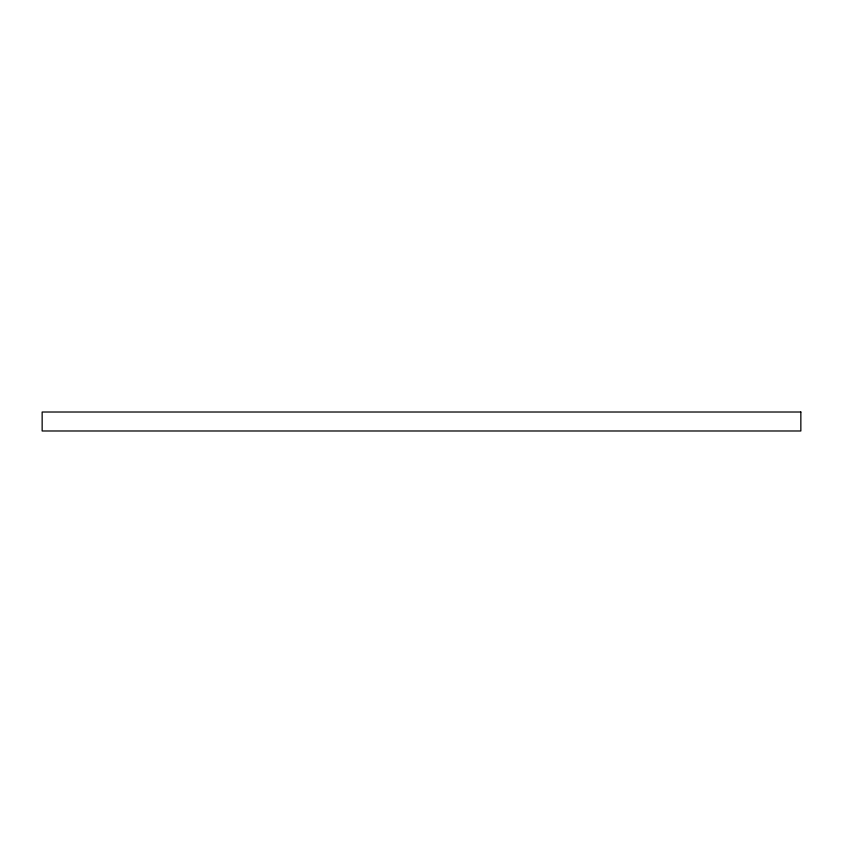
<?xml version="1.0" encoding="UTF-8"?>
<svg xmlns="http://www.w3.org/2000/svg" width="843" height="843" viewBox="0 0 843 843"><rect width="100%" height="100%" fill="white"/><g stroke="black" fill="none" stroke-linecap="round" stroke-linejoin="round"><path stroke-width="1.26" d="M800.85 412.016L42.15 412.016L42.15 430.984L800.85 430.984L800.85 412.016"/></g></svg>
